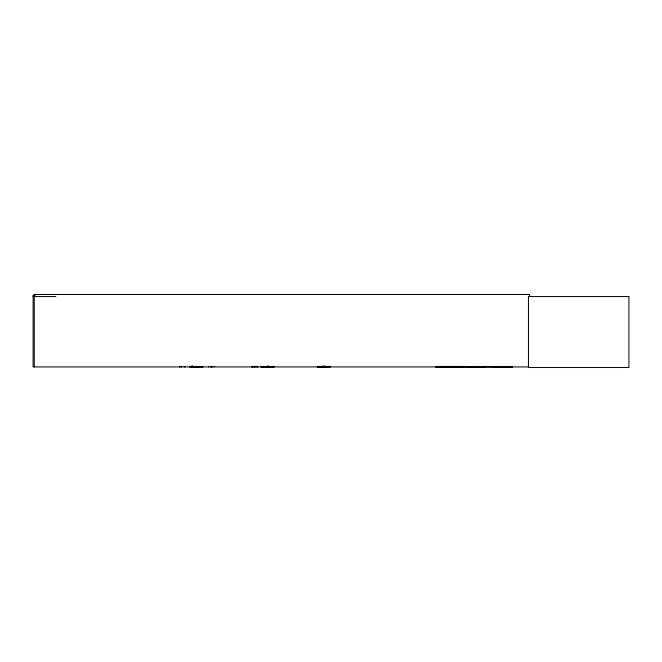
<?xml version="1.0" encoding="UTF-8"?>
<svg xmlns="http://www.w3.org/2000/svg" width="662" height="662" viewBox="0 0 662 662"><rect width="100%" height="100%" fill="white"/><g stroke="black" fill="none" stroke-linecap="round" stroke-linejoin="round"><path stroke-width="0.99" d="M273.216 366.905L273.224 366.343M318.679 366.905L318.687 366.343M328.104 366.814L328.104 366.318M435.786 366.905L435.77 366.458L464.683 366.458L464.674 366.93L435.762 366.889L435.853 366.458M464.616 366.905L464.683 366.458M465.775 366.616L512.595 366.872L483.674 366.458L483.682 366.905M484.948 366.913L465.767 366.913M435.778 366.674L464.608 366.649M435.844 366.93L435.77 366.458M512.587 366.649L465.717 366.756M267.423 366.839L267.44 366.392M35.169 295.219L33.1 295.219L33.1 366.93L528.59 366.93M33.1 296.551L55.807 296.551M189.58 366.467L202.837 366.467M261.002 366.467L274.258 366.467M189.555 366.657L202.862 366.64M260.977 366.64L274.283 366.64M189.572 366.889L202.853 366.889M260.993 366.889L274.275 366.889M330.396 366.781L317.454 366.905L328.17 366.88L328.211 366.343M325.108 366.93L325.257 366.194M324.736 366.856L324.661 366.392M329.403 366.856L329.328 366.343M317.528 366.814L317.52 366.318M262.582 366.856L262.574 366.343M484.998 366.616L484.989 366.367M529.625 296.551L529.625 294.474L34.267 294.474L34.267 366.93M330.396 366.343L330.396 366.93M324.893 366.194L324.893 366.93M324.521 366.343L324.521 366.93M324.256 366.194L324.198 366.93M323.883 366.194L323.834 366.93M323.37 366.194L323.37 366.93M323.023 366.169L323.073 366.93M322.708 366.194L322.708 366.93M322.651 366.169L322.601 366.905M319.754 366.343L319.754 366.93M268.731 366.194L268.731 366.93M268.135 366.045L268.077 366.93M267.721 366.194L267.705 366.93M267.597 366.045L267.58 366.93M257.609 366.343L257.609 366.93M257.303 366.343L257.303 366.93M256.699 366.343L256.666 366.93M255.019 366.343L255.019 366.93M254.829 366.343L254.829 366.93M254.804 366.343L254.804 366.93M254.39 366.343L254.39 366.93M253.629 366.343L253.629 366.93M252.735 366.343L252.735 366.93M252.313 366.343L252.313 366.93M251.676 366.343L251.676 366.93M214.289 366.343L214.289 366.93M212.08 366.343L212.08 366.93M211.517 366.343L211.517 366.93M211.476 366.343L211.476 366.93M210.913 366.343L210.913 366.93M208.662 366.343L208.662 366.93M192.716 366.045L192.716 366.93M192.187 366.045L192.187 366.93M192.038 366.045L192.038 366.93M191.5 366.045L191.5 366.93M185.004 366.343L185.004 366.93M184.243 366.343L184.243 366.93M181.587 366.343L181.587 366.93M180.949 366.343L180.949 366.93M179.377 366.343L179.377 366.93M628.9 296.551L528.458 296.551L528.458 367.526L628.9 367.526L628.9 296.551"/></g></svg>
